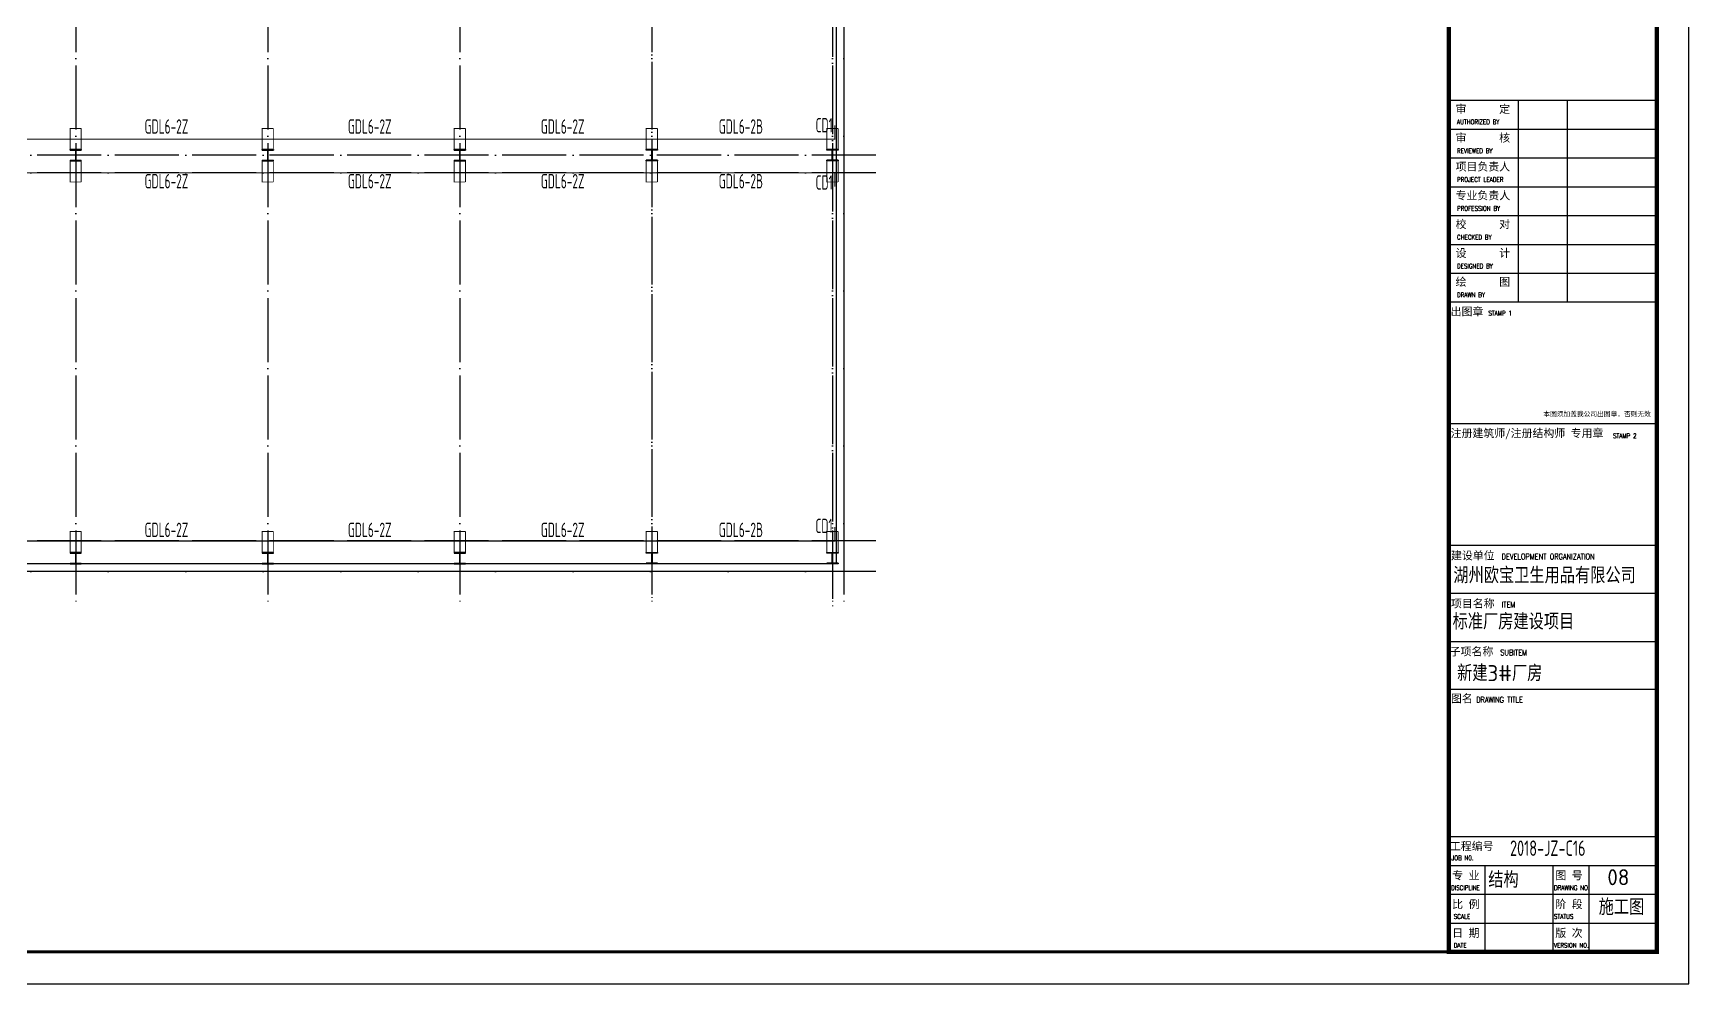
# Model space of a CAD drawing. Extents: x -138012 to 2129925, y -311560 to 0.
# Drawn here: x 752821 to 804545, y -195568 to -165868 of the extents above; entities that cross this region are included whole.
import ezdxf
from ezdxf.enums import TextEntityAlignment as Align

# ---------------------------------------------------------------- set-up
doc = ezdxf.new("R2010")
doc.units = 0
doc.header["$LTSCALE"] = 1000
doc.header["$MEASUREMENT"] = 0
doc.linetypes.add('DOTE', pattern=[2.42, 2, -0.2, 0.02, -0.2])
for name, color, linetype in [('AXIS', 3, 'CONTINUOUS'), ('DOTE', 253, 'DOTE'), ('PUB_TEXT', 7, 'CONTINUOUS'), ('PUB_TITLE', 4, 'CONTINUOUS'), ('TEXT', 7, 'CONTINUOUS'), ('图层1', 53, 'CONTINUOUS'), ('图框', 4, 'CONTINUOUS'), ('字符串标注', 253, 'CONTINUOUS'), ('尺寸标注', 7, 'CONTINUOUS'), ('柱构件', 2, 'CONTINUOUS')]:
    doc.layers.add(name, color=color, linetype=linetype)
doc.styles.add('iIcon2', font='')
doc.styles.add('MIMI-TKWZ', font='romanc.shx', dxfattribs={"width": 0.75, "oblique": 15, "bigfont": 'bigfont.shx'})
doc.styles.add('STYLE1', font='tssdeng.shx', dxfattribs={"height": 8, "bigfont": 'tssdchn.shx'})
doc.styles.add('TSSD_REIN', font='tssdeng.shx', dxfattribs={"width": 0.7, "bigfont": 'tssdchn.shx'})
doc.styles.get('iIcon2').set_extended_font_data('SimSun')

# ---------------------------------------------------------------- blocks, each defined once
blk = doc.blocks.new('5345234')
at = {"layer": 'AXIS', "const_width": 30}
for points in [[(696953, -182093), (696953, -181433), (697303, -181433)], [(697303, -182093), (697303, -181433)]]:
    blk.add_lwpolyline(points, dxfattribs=at)
blk = doc.blocks.new('564563')
at = {"layer": '图框'}
for p, q in [((189567, -166841), (196067, -166841)), ((189567, -166841), (196067, -166841)), ((191738, -166841), (191738, -173141)), ((193267, -166841), (193267, -173141)), ((189567, -167741), (196067, -167741)), ((189567, -168641), (196067, -168641)), ((189567, -169541), (196067, -169541)), ((189567, -170441), (196067, -170441)), ((189567, -171341), (196067, -171341)), ((189567, -172241), (196067, -172241)), ((189567, -176941), (196067, -176941)), ((189567, -180741), (196067, -180741)), ((189567, -182241), (196067, -182241)), ((189567, -183741), (196067, -183741)), ((189567, -189841), (196067, -189841)), ((189567, -190741), (196067, -190741)), ((190692, -190741), (190692, -193441)), ((192817, -190741), (192817, -193441)), ((193942, -190741), (193942, -193441)), ((189567, -191641), (196067, -191641)), ((189567, -192541), (196067, -192541))]:
    blk.add_line(p, q, dxfattribs=at)
at = {"layer": '图框', "const_width": 140}
blk.add_lwpolyline([(196067, -136041), (189567, -136041), (189567, -193441), (196067, -193441)], close=True, dxfattribs=at)
at = {"layer": '图框', "const_width": 35}
for points in [[(189567, -166841), (196067, -166841)], [(189567, -173141), (196067, -173141)], [(189567, -180741), (196067, -180741)], [(189567, -185241), (196067, -185241)]]:
    blk.add_lwpolyline(points, dxfattribs=at)
at = {"layer": 'PUB_TEXT', "style": 'STYLE1'}
for s, p in [('湖州欧宝卫生用品有限公司', (189709, -181680)), ('标准厂房建设项目', (189685, -183123)), ('新建3#厂房', (189826, -184735))]:
    blk.add_text(s, height=500, dxfattribs=at).set_placement(p, align=Align.MIDDLE_LEFT)
at = {"layer": '图框', "style": 'iIcon2'}
for s, height, p in [('审      定', 250, (189779, -167238)), ('审      核', 250, (189779, -168138)), ('项目负责人', 250, (189779, -169038)), ('专业负责人', 250, (189779, -169938)), ('校      对', 250, (189779, -170838)), ('设      计', 250, (189779, -171738)), ('绘      图', 250, (189779, -172638)), ('出图章', 250, (189624, -173565)), ('本图须加盖我公司出图章，否则无效', 150, (192520, -176714)), ('注册建筑师/注册结构师 专用章', 250, (189624, -177365)), ('建设单位', 250, (189634, -181186)), ('项目名称', 250, (189634, -182686)), ('子项名称', 250, (189595, -184185)), ('图名', 250, (189634, -185651)), ('工程编号', 250, (189600, -190265)), ('专 业', 250, (189673, -191177)), ('图 号', 250, (192895, -191177)), ('比 例', 250, (189673, -192077)), ('阶 段', 250, (192895, -192077)), ('日 期', 250, (189673, -192977)), ('版 次', 250, (192895, -192977))]:
    blk.add_text(s, height=height, dxfattribs=at).set_placement(p)
at = {"layer": '图框', "style": 'MIMI-TKWZ', "width": 0.75}
for s, height, p in [('AUTHORIZED BY', 145, (189823, -167590)), ('REVIEWED BY', 145, (189823, -168490)), ('PROJECT LEADER', 145, (189823, -169390)), ('PROFESSION BY', 145, (189823, -170290)), ('CHECKED BY', 145, (189823, -171190)), ('DESIGNED BY', 145, (189823, -172090)), ('DRAWN BY', 145, (189823, -172990)), ('STAMP 1', 145, (190804, -173562)), ('STAMP 2', 145, (194698, -177395)), ('DEVELOPMENT ORGANIZATION', 180, (191216, -181184)), ('ITEM', 180, (191216, -182684)), ('SUBITEM', 180, (191177, -184182)), ('DRAWING TITLE', 180, (190422, -185655)), ('JOB N0.', 145, (189649, -190581)), ('DISCIPLINE', 145, (189640, -191510)), ('DRAWING NO.', 145, (192851, -191510)), ('SCALE', 145, (189722, -192410)), ('STATUS', 145, (192851, -192410)), ('DATE', 145, (189722, -193310)), ('VERSION NO.', 145, (192851, -193310))]:
    blk.add_text(s, height=height, dxfattribs=at).set_placement(p)

msp = doc.modelspace()

# ---------------------------------------------------------------- linework, layer by layer
at = {"layer": 'DOTE', "color": 8, "linetype": 'DOTE'}
for p, q in [((754150.302, -142683.445), (754150.302, -183683.445)), ((760150.302, -142683.445), (760150.302, -183683.445)), ((766150.302, -142683.445), (766150.302, -183683.445)), ((772150.302, -142564.454), (772150.302, -183564.454)), ((772150.302, -142683.445), (772150.302, -183683.445)), ((777790.302, -142683.445), (777790.302, -183683.445)), ((778150.302, -142683.445), (778150.302, -183683.445)), ((778150.302, -142683.445), (778150.302, -183683.445)), ((777790.302, -142824.735), (777790.302, -183824.735)), ((779150.302, -169683.445), (699150.302, -169683.445)), ((779150.302, -170233.445), (699150.302, -170233.445)), ((779150.302, -170233.445), (699150.302, -170233.445)), ((779150.302, -181733.445), (699150.302, -181733.445)), ((779150.302, -182683.445), (699150.302, -182683.445))]:
    msp.add_line(p, q, dxfattribs=at)
at = {"layer": 'PUB_TITLE'}
msp.add_lwpolyline([(678445.409, -195568.427), (804545.409, -195568.427), (804545.409, -136168.427), (678445.409, -136168.427)], close=True, dxfattribs=at)
at = {"layer": 'PUB_TITLE', "const_width": 100}
msp.add_lwpolyline([(680945.409, -194568.427), (803545.409, -194568.427), (803545.409, -137168.427), (680945.409, -137168.427)], close=True, dxfattribs=at)
at = {"layer": '字符串标注', "const_width": 1.5}
for points in [[(754151.006, -169683.445, 1), (754149.505, -169683.445, 1), (754151.006, -169683.445, 1)], [(760151.006, -169683.445, 1), (760149.505, -169683.445, 1), (760151.006, -169683.445, 1)], [(766151.006, -169683.445, 1), (766149.505, -169683.445, 1), (766151.006, -169683.445, 1)], [(772149.551, -169683.445, -1), (772151.052, -169683.445, -1), (772149.551, -169683.445, -1)], [(777789.549, -169683.445, -1), (777791.049, -169683.445, -1), (777789.549, -169683.445, -1)], [(754151.006, -182268.445, 1), (754149.505, -182268.445, 1), (754151.006, -182268.445, 1)], [(760151.006, -182268.445, 1), (760149.505, -182268.445, 1), (760151.006, -182268.445, 1)], [(766151.006, -182268.445, 1), (766149.505, -182268.445, 1), (766151.006, -182268.445, 1)], [(772149.551, -182268.445, -1), (772151.052, -182268.445, -1), (772149.551, -182268.445, -1)], [(777789.549, -182268.445, -1), (777791.049, -182268.445, -1), (777789.549, -182268.445, -1)]]:
    msp.add_lwpolyline(points, format="xyb", close=True, dxfattribs=at)
at = {"layer": '尺寸标注'}
for points in [[(700150.302, -143683.445), (778150.302, -143683.445), (778150.302, -182683.445), (700150.302, -182683.445)], [(700390.302, -143923.445), (777910.302, -143923.445), (777910.302, -182443.445), (700390.302, -182443.445)]]:
    msp.add_lwpolyline(points, close=True, dxfattribs=at)
at = {"layer": '柱构件'}
for p, q in [((754325.255, -169508.445), (753975.255, -169508.445)), ((753975.255, -169508.445), (753975.255, -169527.446)), ((753975.255, -169527.446), (753975.255, -169508.445)), ((753975.255, -169508.445), (754325.255, -169508.445)), ((753975.255, -169527.446), (754144.256, -169527.446)), ((753975.255, -169527.446), (754144.256, -169527.446)), ((754144.256, -169527.446), (754144.256, -169839.445)), ((754156.255, -169527.446), (754325.255, -169527.446)), ((754156.255, -169839.445), (754156.255, -169527.446)), ((754156.255, -169527.446), (754325.255, -169527.446)), ((754325.255, -169527.446), (754325.255, -169508.445)), ((754325.255, -169508.445), (754325.255, -169527.446)), ((760325.255, -169508.445), (759975.255, -169508.445)), ((759975.255, -169508.445), (759975.255, -169527.446)), ((759975.255, -169527.446), (759975.255, -169508.445)), ((759975.255, -169508.445), (760325.255, -169508.445)), ((759975.255, -169527.446), (760144.256, -169527.446)), ((759975.255, -169527.446), (760144.256, -169527.446)), ((760144.256, -169527.446), (760144.256, -169839.445)), ((760156.255, -169527.446), (760325.255, -169527.446)), ((760156.255, -169839.445), (760156.255, -169527.446)), ((760156.255, -169527.446), (760325.255, -169527.446)), ((760325.255, -169527.446), (760325.255, -169508.445)), ((760325.255, -169508.445), (760325.255, -169527.446)), ((766325.255, -169508.445), (765975.255, -169508.445)), ((765975.255, -169508.445), (765975.255, -169527.446)), ((765975.255, -169527.446), (765975.255, -169508.445)), ((765975.255, -169508.445), (766325.255, -169508.445)), ((765975.255, -169527.446), (766144.256, -169527.446)), ((765975.255, -169527.446), (766144.256, -169527.446)), ((766144.256, -169527.446), (766144.256, -169839.445)), ((766156.255, -169527.446), (766325.255, -169527.446)), ((766156.255, -169839.445), (766156.255, -169527.446)), ((766156.255, -169527.446), (766325.255, -169527.446)), ((766325.255, -169527.446), (766325.255, -169508.445)), ((766325.255, -169508.445), (766325.255, -169527.446)), ((771975.302, -169508.445), (772325.302, -169508.445)), ((771975.302, -169527.446), (771975.302, -169508.445)), ((771975.302, -169508.445), (771975.302, -169527.446)), ((772325.302, -169508.445), (771975.302, -169508.445)), ((772144.302, -169527.446), (771975.302, -169527.446)), ((772144.302, -169527.446), (771975.302, -169527.446)), ((772144.302, -169839.445), (772144.302, -169527.446)), ((772325.302, -169527.446), (772156.303, -169527.446)), ((772156.303, -169527.446), (772156.303, -169839.445)), ((772325.302, -169527.446), (772156.303, -169527.446)), ((772325.302, -169508.445), (772325.302, -169527.446)), ((772325.302, -169527.446), (772325.302, -169508.445)), ((777615.298, -169508.445), (777965.299, -169508.445)), ((777615.298, -169527.446), (777615.298, -169508.445)), ((777615.298, -169508.445), (777615.298, -169527.446)), ((777965.299, -169508.445), (777615.298, -169508.445)), ((777784.299, -169527.446), (777615.298, -169527.446)), ((777784.299, -169527.446), (777615.298, -169527.446)), ((777784.299, -169839.445), (777784.299, -169527.446)), ((777965.299, -169527.446), (777796.299, -169527.446)), ((777796.299, -169527.446), (777796.299, -169839.445)), ((777965.299, -169527.446), (777796.299, -169527.446)), ((777965.299, -169508.445), (777965.299, -169527.446)), ((777965.299, -169527.446), (777965.299, -169508.445)), ((753975.255, -169839.445), (753975.255, -169858.445)), ((753975.255, -169839.445), (754144.256, -169839.445)), ((753975.255, -169858.445), (754325.255, -169858.445)), ((754156.255, -169839.445), (754325.255, -169839.445)), ((754325.255, -169858.445), (754325.255, -169839.445)), ((759975.255, -169839.445), (759975.255, -169858.445)), ((759975.255, -169839.445), (760144.256, -169839.445)), ((759975.255, -169858.445), (760325.255, -169858.445)), ((760156.255, -169839.445), (760325.255, -169839.445)), ((760325.255, -169858.445), (760325.255, -169839.445)), ((765975.255, -169839.445), (765975.255, -169858.445)), ((765975.255, -169839.445), (766144.256, -169839.445)), ((765975.255, -169858.445), (766325.255, -169858.445)), ((766156.255, -169839.445), (766325.255, -169839.445)), ((766325.255, -169858.445), (766325.255, -169839.445)), ((771975.302, -169858.445), (771975.302, -169839.445)), ((772144.302, -169839.445), (771975.302, -169839.445)), ((772325.302, -169858.445), (771975.302, -169858.445)), ((772325.302, -169839.445), (772156.303, -169839.445)), ((772325.302, -169839.445), (772325.302, -169858.445)), ((777615.298, -169858.445), (777615.298, -169839.445)), ((777784.299, -169839.445), (777615.298, -169839.445)), ((777965.299, -169858.445), (777615.298, -169858.445)), ((777965.299, -169839.445), (777796.299, -169839.445)), ((777965.299, -169839.445), (777965.299, -169858.445)), ((754325.255, -182093.445), (753975.255, -182093.445)), ((753975.255, -182093.445), (753975.255, -182112.446)), ((753975.255, -182112.446), (754144.256, -182112.446)), ((753975.255, -182424.445), (753975.255, -182443.445)), ((753975.255, -182424.445), (754144.256, -182424.445)), ((753975.255, -182443.445), (754325.255, -182443.445)), ((754144.256, -182112.446), (754144.256, -182424.445)), ((754156.255, -182112.446), (754325.255, -182112.446)), ((754156.255, -182424.445), (754156.255, -182112.446)), ((754156.255, -182424.445), (754325.255, -182424.445)), ((754325.255, -182112.446), (754325.255, -182093.445)), ((754325.255, -182443.445), (754325.255, -182424.445)), ((760325.255, -182093.445), (759975.255, -182093.445)), ((759975.255, -182093.445), (759975.255, -182112.446)), ((759975.255, -182112.446), (760144.256, -182112.446)), ((759975.255, -182424.445), (759975.255, -182443.445)), ((759975.255, -182424.445), (760144.256, -182424.445)), ((759975.255, -182443.445), (760325.255, -182443.445)), ((760144.256, -182112.446), (760144.256, -182424.445)), ((760156.255, -182112.446), (760325.255, -182112.446)), ((760156.255, -182424.445), (760156.255, -182112.446)), ((760156.255, -182424.445), (760325.255, -182424.445)), ((760325.255, -182112.446), (760325.255, -182093.445)), ((760325.255, -182443.445), (760325.255, -182424.445)), ((766325.255, -182093.445), (765975.255, -182093.445)), ((765975.255, -182093.445), (765975.255, -182112.446)), ((765975.255, -182112.446), (766144.256, -182112.446)), ((765975.255, -182424.445), (765975.255, -182443.445)), ((765975.255, -182424.445), (766144.256, -182424.445)), ((765975.255, -182443.445), (766325.255, -182443.445)), ((766144.256, -182112.446), (766144.256, -182424.445)), ((766156.255, -182112.446), (766325.255, -182112.446)), ((766156.255, -182424.445), (766156.255, -182112.446)), ((766156.255, -182424.445), (766325.255, -182424.445)), ((766325.255, -182112.446), (766325.255, -182093.445)), ((766325.255, -182443.445), (766325.255, -182424.445)), ((771975.302, -182093.445), (772325.302, -182093.445)), ((771975.302, -182112.446), (771975.302, -182093.445)), ((772144.302, -182112.446), (771975.302, -182112.446)), ((771975.302, -182443.445), (771975.302, -182424.445)), ((772144.302, -182424.445), (771975.302, -182424.445)), ((772325.302, -182443.445), (771975.302, -182443.445)), ((772144.302, -182424.445), (772144.302, -182112.446)), ((772325.302, -182112.446), (772156.303, -182112.446)), ((772156.303, -182112.446), (772156.303, -182424.445)), ((772325.302, -182424.445), (772156.303, -182424.445)), ((772325.302, -182093.445), (772325.302, -182112.446)), ((772325.302, -182424.445), (772325.302, -182443.445)), ((777615.298, -182093.445), (777965.299, -182093.445)), ((777615.298, -182112.446), (777615.298, -182093.445)), ((777784.299, -182112.446), (777615.298, -182112.446)), ((777615.298, -182443.445), (777615.298, -182424.445)), ((777784.299, -182424.445), (777615.298, -182424.445)), ((777965.299, -182443.445), (777615.298, -182443.445)), ((777784.299, -182424.445), (777784.299, -182112.446)), ((777965.299, -182112.446), (777796.299, -182112.446)), ((777796.299, -182112.446), (777796.299, -182424.445)), ((777965.299, -182424.445), (777796.299, -182424.445)), ((777965.299, -182093.445), (777965.299, -182112.446)), ((777965.299, -182424.445), (777965.299, -182443.445))]:
    msp.add_line(p, q, dxfattribs=at)
at = {"layer": '柱构件', "const_width": 35}
for points in [[(700451.698, -168793.108), (700451.698, -169183.445), (777863.355, -169183.445), (777863.355, -168750.701)], [(700451.698, -170623.783), (700451.698, -170233.445), (777863.355, -170233.445), (777863.355, -170666.19)], [(700451.698, -170623.783), (700451.698, -170233.445), (777863.355, -170233.445), (777863.355, -170666.19)], [(700451.698, -181343.108), (700451.698, -181733.445), (777863.355, -181733.445), (777863.355, -181300.701)]]:
    msp.add_lwpolyline(points, dxfattribs=at)

# ---------------------------------------------------------------- block references
at = {"layer": 'TEXT'}
msp.add_blockref('564563', (607478.625, -1126.978), dxfattribs=at)
at = {"layer": '柱构件'}
for p in [(57022.371, 12585), (63022.371, 12585), (69022.371, 12585), (75022.418, 12585), (80662.414, 12585), (57022.371, 0), (63022.371, 0), (69022.371, 0), (75022.418, 0), (80662.414, 0)]:
    msp.add_blockref('5345234', p, dxfattribs=at)
at = {"layer": '柱构件', "xscale": -1, "rotation": 180}
for p in [(57022.371, -351951.891), (63022.371, -351951.891), (69022.371, -351951.891), (75022.418, -351951.891), (80662.414, -351951.891)]:
    msp.add_blockref('5345234', p, dxfattribs=at)

# ---------------------------------------------------------------- texts
at = {"layer": 'PUB_TEXT', "style": 'STYLE1'}
for s, p in [('结构', (798278.432, -192315.785)), ('08', (801999.117, -192236.408)), ('施工图', (801726.497, -193168.728))]:
    msp.add_text(s, height=500, dxfattribs=at).set_placement(p, align=Align.MIDDLE_LEFT)
at = {"layer": 'TEXT', "style": 'TSSD_REIN', "width": 0.6}
for s, p in [('GDL6-2Z', (756302.118, -169010.902)), ('GDL6-2Z', (762651.829, -169010.902)), ('GDL6-2Z', (768679.691, -169010.902)), ('GDL6-2B', (774238.704, -169010.902)), ('CD1', (777264.211, -168971.152)), ('GDL6-2Z', (756302.118, -170719.45)), ('GDL6-2Z', (762651.829, -170719.45)), ('GDL6-2Z', (768679.691, -170719.45)), ('GDL6-2B', (774238.704, -170719.45)), ('CD1', (777264.211, -170759.201)), ('GDL6-2Z', (756302.118, -181610.902)), ('GDL6-2Z', (762651.829, -181610.902)), ('GDL6-2Z', (768679.691, -181610.902)), ('GDL6-2B', (774238.704, -181610.902)), ('CD1', (777260.356, -181488.039))]:
    msp.add_text(s, height=450, dxfattribs=at).set_placement(p)
at = {"layer": '图层1', "style": 'TSSD_REIN', "width": 0.7}
msp.add_text('2018-JZ-C16 ', height=482.2695, dxfattribs=at).set_placement((798958.02, -191571.361))

doc.saveas('drawing.dxf')
